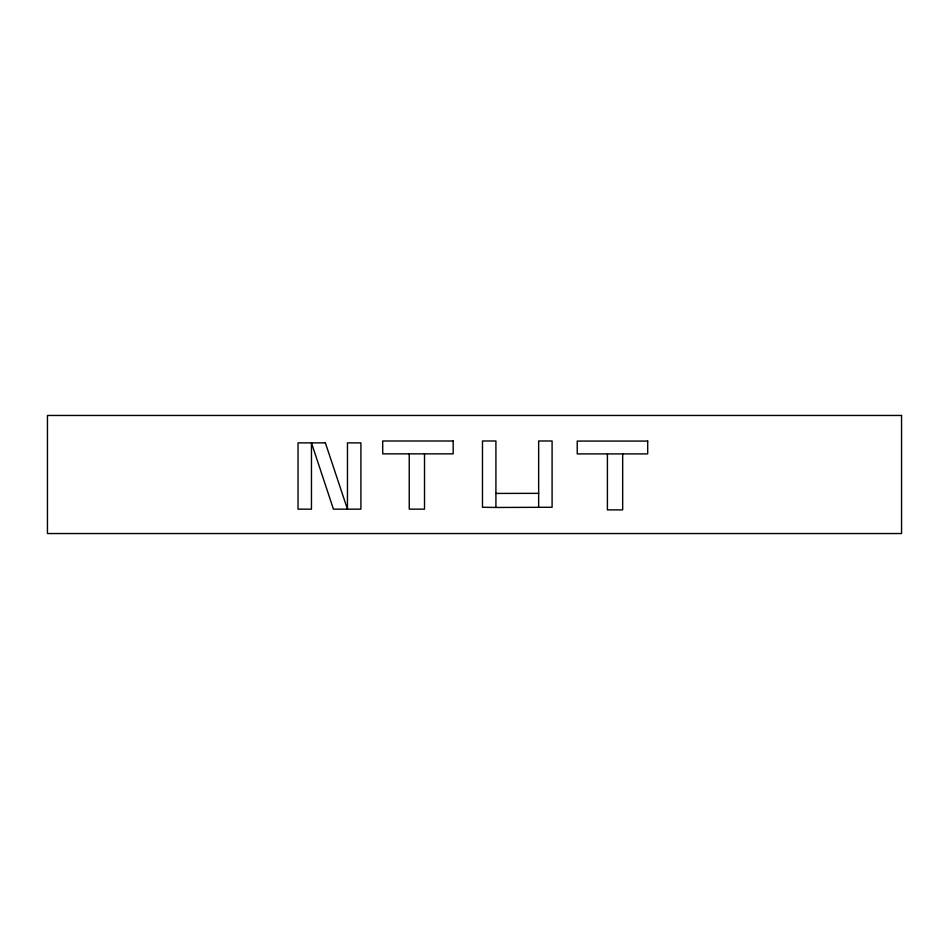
<?xml version="1.0" encoding="UTF-8"?>
<svg xmlns="http://www.w3.org/2000/svg" width="949" height="949" viewBox="0 0 949 949"><rect width="100%" height="100%" fill="white"/><g stroke="black" fill="none" stroke-linecap="round" stroke-linejoin="round"><path stroke-width="1.42" d="M495.912 507.466L495.912 440.988L482.483 440.988L482.483 507.264L495.912 507.466L552.093 507.264L552.093 440.988L538.664 440.988L538.652 507.383M495.912 493.421L538.664 493.35M622.674 453.907L622.674 509.874L607.407 509.874L607.407 453.907M424.511 453.847L424.511 509.15L409.244 509.15L409.244 453.847M901.55 415.46L47.45 415.46L47.45 533.54L901.55 533.54L901.55 415.46M453.171 441L382.708 441L382.708 453.847L453.171 453.847L453.171 441M647.692 441.071L577.229 441.071L577.229 453.907L647.692 453.907L647.692 441.071M325.377 442.875L298.033 442.875L298.033 509.162L311.462 509.162L311.462 442.875L333.443 509.162L360.905 509.162L360.905 442.875L347.464 442.875L347.464 509.162L325.377 442.875"/></g></svg>
